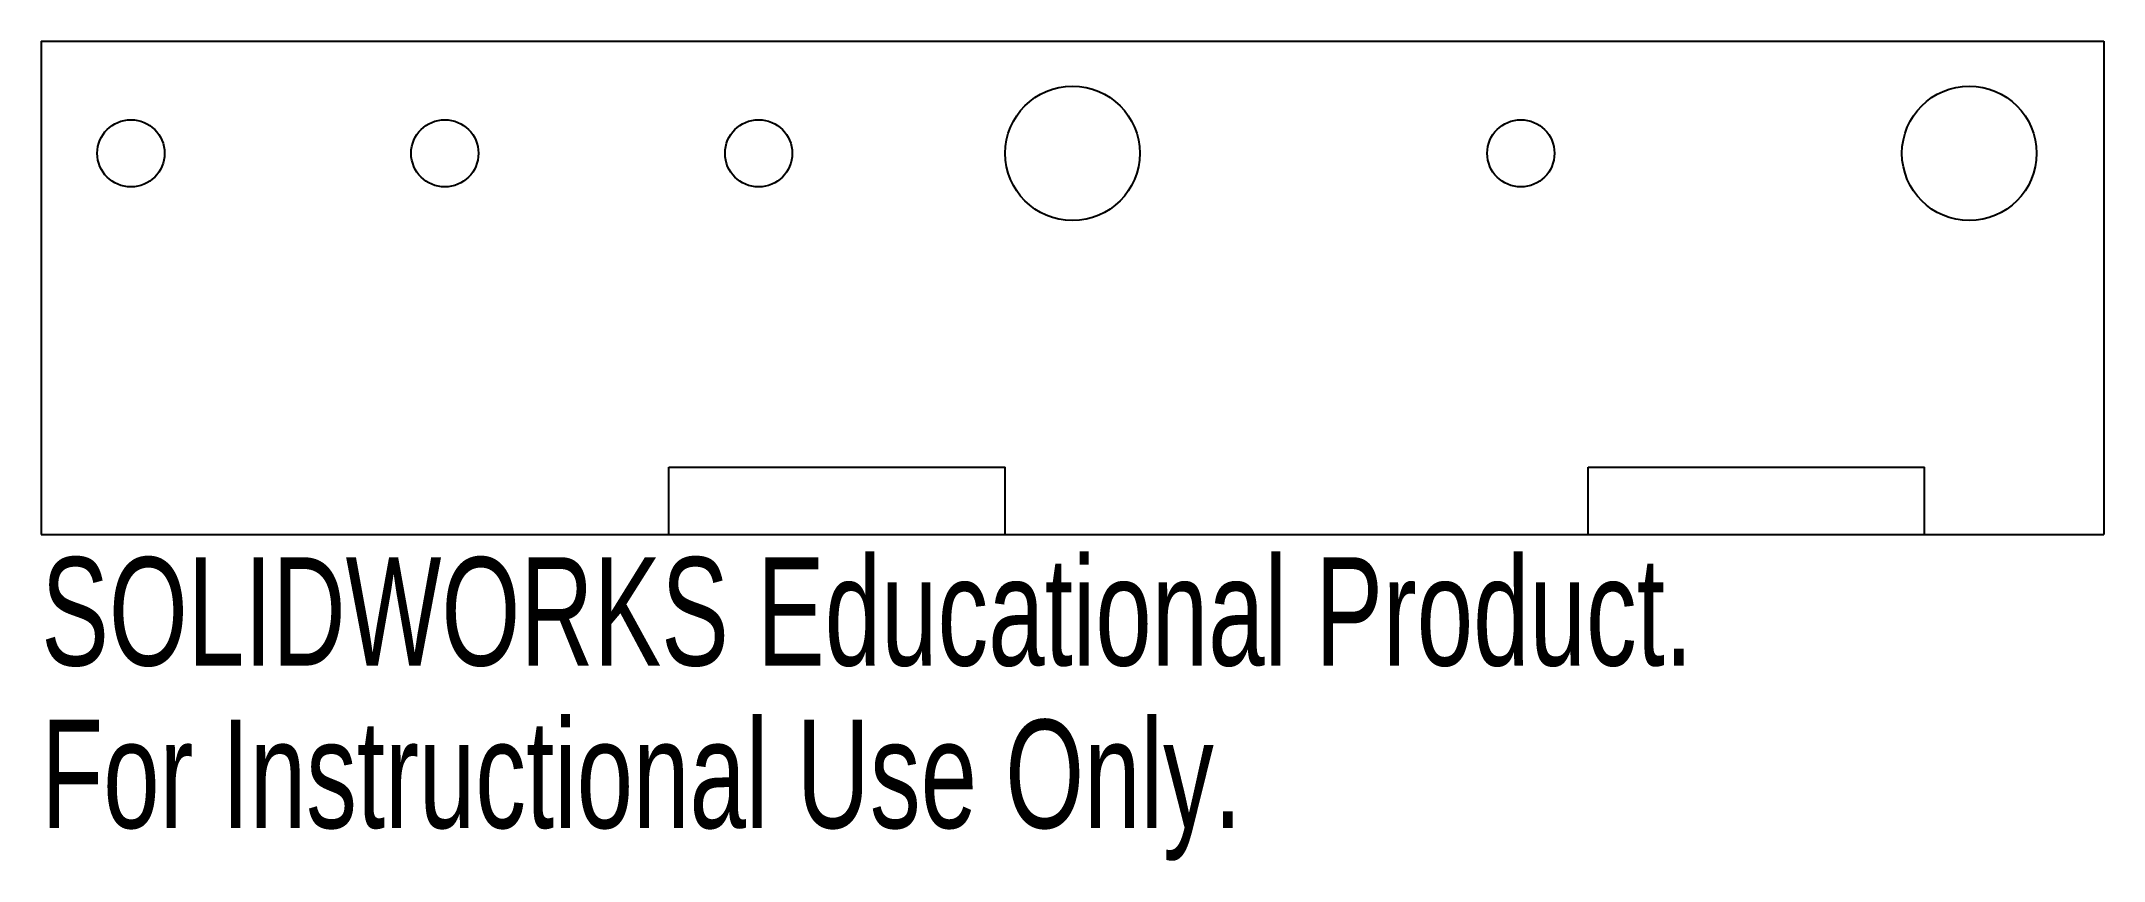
# Model space of a CAD drawing. Header units: millimetres. Extents: x -97 to -5, y -9.6 to 27.
import ezdxf

# ---------------------------------------------------------------- set-up
doc = ezdxf.new("R2010")
doc.units = ezdxf.units.MM
doc.styles.add('SLDTEXTSTYLE0', font='TXT', dxfattribs={"width": 0.7})

msp = doc.modelspace()

# ---------------------------------------------------------------- linework, layer by layer
at = {"color": 7, "linetype": 'Continuous'}
for p, q in [((-97, 27), (-5, 27)), ((-97, 27), (-97, 5)), ((-5, 27), (-5, 5)), ((-69, 5), (-69, 8)), ((-69, 8), (-54, 8)), ((-54, 5), (-54, 8)), ((-28, 5), (-28, 8)), ((-28, 8), (-13, 8)), ((-13, 5), (-13, 8)), ((-97, 5), (-5, 5)), ((-69, 5), (-54, 5)), ((-28, 5), (-13, 5))]:
    msp.add_line(p, q, dxfattribs=at)
for centre, radius in [((-51, 22), 3), ((-11, 22), 3), ((-93, 22), 1.5), ((-79, 22), 1.5), ((-65, 22), 1.5), ((-31, 22), 1.5)]:
    msp.add_circle(centre, radius, dxfattribs=at)

# ---------------------------------------------------------------- texts
at = {"color": 7, "linetype": 'Continuous', "char_height": 4.83362, "attachment_point": 1, "style": 'SLDTEXTSTYLE0'}
for s, insert in [('SOLIDWORKS Educational Product.', (-97, 3.98)), ('For Instructional Use Only.', (-97, -3.27))]:
    msp.add_mtext(s, dxfattribs=dict(at, insert=insert))

doc.saveas('drawing.dxf')
